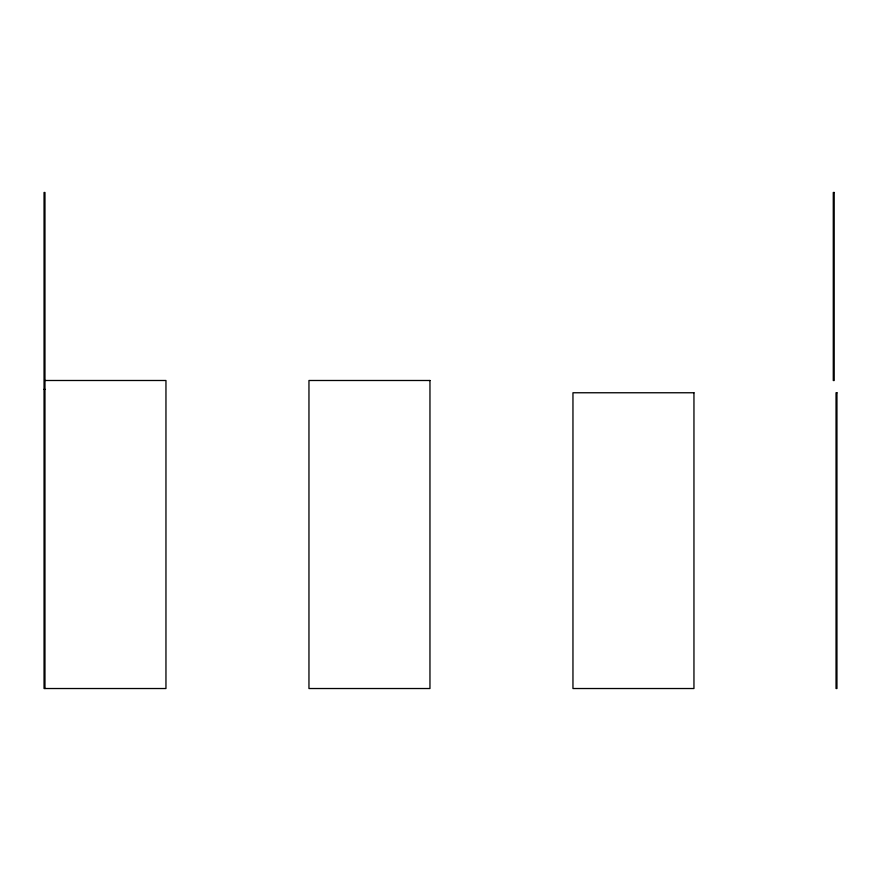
<?xml version="1.0" encoding="UTF-8"?>
<svg xmlns="http://www.w3.org/2000/svg" width="881" height="881" viewBox="0 0 881 881"><rect width="100%" height="100%" fill="white"/><g stroke="black" fill="none" stroke-linecap="round" stroke-linejoin="round"><path stroke-width="1.32" d="M44.964 380.493L165.958 380.493L165.958 688.524L44.05 688.524L44.05 192.476L44.964 192.476L44.964 688.524M44.05 389.314L44.964 389.314M834.197 192.476L833.283 192.476L833.283 380.526L834.197 380.526L834.197 192.476M429.961 380.493L308.956 380.493L308.956 688.524L429.961 688.524L429.961 380.493M693.953 392.761L572.958 392.761L572.958 688.524L693.953 688.524L693.953 392.761M836.95 392.761L836.036 392.761L836.036 688.524L836.95 688.524L836.95 392.761"/></g></svg>
